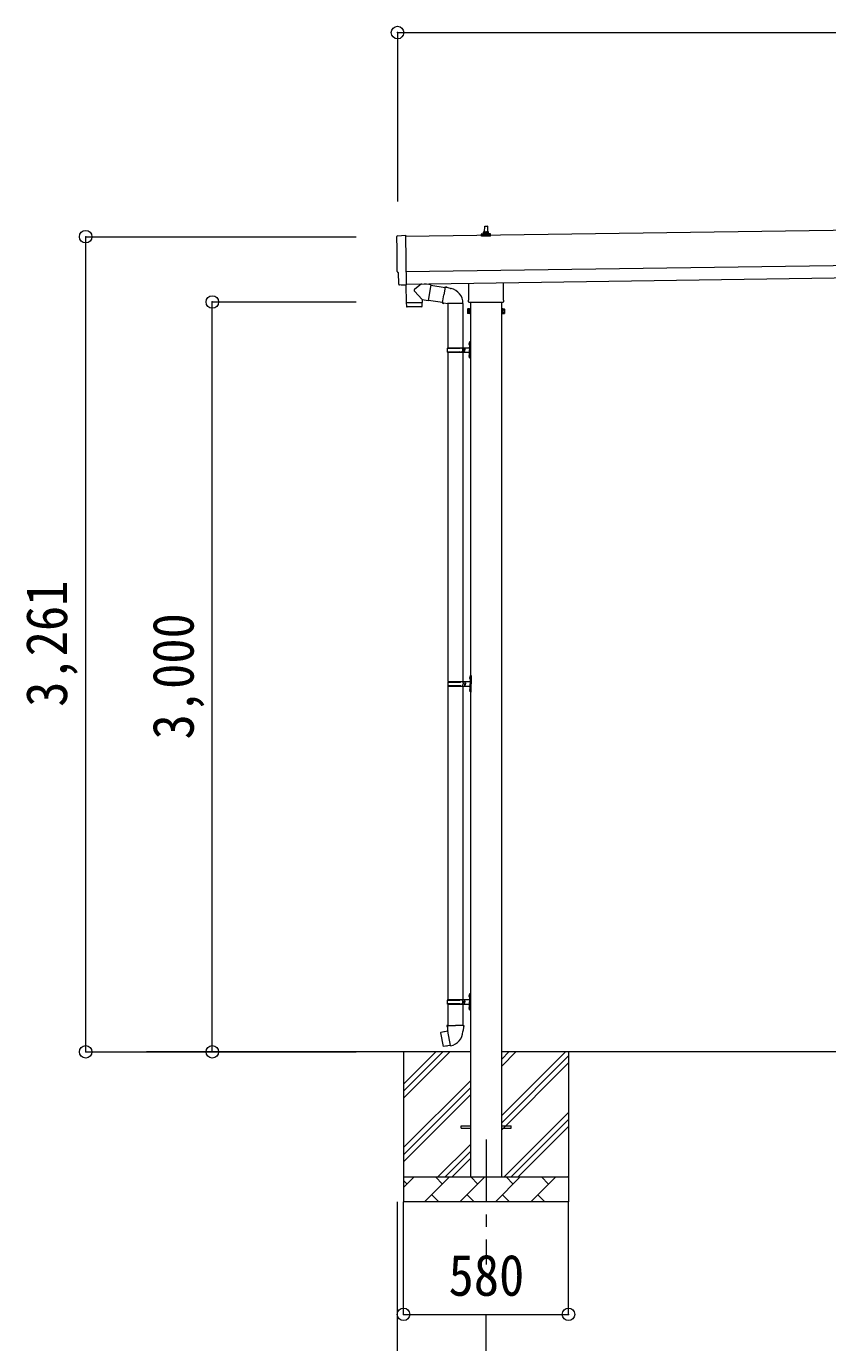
# Model space of a CAD drawing. Units: millimetres at full size, sheet at 1:50; some dimension numbers follow another scale. Extents: x -14053 to 14053, y -9700 to 9700.
# Drawn here: x -2432 to 775, y -6364 to -1098 of the extents above; entities that cross this region are included whole.
import ezdxf
from ezdxf.enums import TextEntityAlignment as Align

# ---------------------------------------------------------------- set-up
doc = ezdxf.new("R2010")
doc.units = ezdxf.units.MM
doc.header["$LTSCALE"] = 50
doc.header["$PDMODE"] = 32
doc.header["$PDSIZE"] = 50
doc.linetypes.add('CHAIN1', pattern=[8, 5, -1, 1, -1])
for name, color, linetype, lineweight in [('0-0_0', 7, 'Continuous', 9), ('0-1_Defpoints', 4, 'Continuous', 9), ('0-2_TEXT1', 7, 'Continuous', 9), ('0-6_PARTS1', 6, 'Continuous', 9)]:
    doc.layers.add(name, color=color, linetype=linetype, lineweight=lineweight)
doc.styles.add('ＭＳ ゴシック', font='')
doc.styles.get('ＭＳ ゴシック').set_extended_font_data('MS Gothic')

msp = doc.modelspace()

# ---------------------------------------------------------------- linework, layer by layer
at = {"layer": '0-0_0'}
for p, q in [((-654.63, -5200.76), (-1950.42, -5200.76)), ((-922.13, -5200.76), (-922.13, -5800.76)), ((-922.13, -5385.81), (-737.07, -5200.76)), ((-922.13, -5357.53), (-765.36, -5200.76)), ((-922.13, -5329.24), (-793.64, -5200.76)), ((2345.37, -5200.76), (-529.63, -5200.76)), ((-529.63, -5455.86), (-274.53, -5200.76)), ((-529.63, -5257.87), (-472.52, -5200.76)), ((-529.63, -5229.58), (-500.8, -5200.76)), ((-262.13, -5200.76), (-262.13, -5800.76)), ((-529.63, -5484.14), (-262.13, -5216.64)), ((-529.63, -5512.43), (-262.13, -5244.93)), ((-922.13, -5583.8), (-654.63, -5316.3)), ((-922.13, -5612.08), (-654.63, -5344.58)), ((-922.13, -5640.37), (-654.63, -5372.87)), ((-519.97, -5700.76), (-262.13, -5442.92)), ((-491.68, -5700.76), (-262.13, -5471.2)), ((-463.4, -5700.76), (-262.13, -5499.48)), ((-784.53, -5700.76), (-654.63, -5570.86)), ((-756.24, -5700.76), (-654.63, -5599.14)), ((-727.96, -5700.76), (-654.63, -5627.43)), ((-922.13, -5700.76), (-262.13, -5700.76)), ((-922.13, -5743.65), (-879.23, -5700.76)), ((-907.79, -5729.31), (-922.13, -5714.97)), ((-837.81, -5800.76), (-737.81, -5700.76)), ((-766.36, -5729.31), (-794.92, -5700.76)), ((-696.39, -5800.76), (-596.39, -5700.76)), ((-624.94, -5729.31), (-653.5, -5700.76)), ((-554.97, -5800.76), (-454.97, -5700.76)), ((-483.52, -5729.31), (-512.07, -5700.76)), ((-413.55, -5800.76), (-313.55, -5700.76)), ((-342.1, -5729.31), (-370.65, -5700.76)), ((-265.41, -5700.76), (-262.13, -5697.47)), ((-809.26, -5772.21), (-780.7, -5800.76)), ((-667.84, -5772.21), (-639.28, -5800.76)), ((-526.41, -5772.21), (-497.86, -5800.76)), ((-384.99, -5772.21), (-356.44, -5800.76)), ((-262.13, -5800.76), (-922.13, -5800.76))]:
    msp.add_line(p, q, dxfattribs=at)
at = {"layer": '0-1_Defpoints'}
for p, q in [((4450.11, -1862.31), (-914.85, -1938.95)), ((-610.38, -1937), (-610.38, -1929.28)), ((-573.88, -1937), (-610.38, -1937)), ((-609.99, -1928.5), (-574.26, -1928.5)), ((-609.61, -1928.31), (-602.89, -1926.68)), ((-602.51, -1926.5), (-581.74, -1926.5)), ((-602.13, -1925.71), (-602.13, -1921.5)), ((-601.13, -1921.5), (-583.13, -1921.5)), ((-598.13, -1921.5), (-597.4, -1897.97)), ((-596.4, -1897), (-587.85, -1897)), ((-586.85, -1897.97), (-586.13, -1921.5)), ((-582.13, -1925.71), (-582.13, -1921.5)), ((-574.64, -1928.31), (-581.36, -1926.68)), ((-573.88, -1937), (-573.88, -1929.28)), ((-912.85, -2078.94), (4452.11, -2002.3)), ((-912.13, -2128.94), (4452.82, -2052.29)), ((-931.71, -2132.98), (-938.63, -2132.72)), ((-930.31, -2132.06), (-912.08, -2132.71)), ((-912.09, -2131.7), (-912.08, -2132.7)), ((-660.43, -2190.99), (-660.43, -2125.34)), ((-523.83, -2123.39), (-523.83, -2190.99)), ((-662.13, -2199.76), (-662.13, -2194.26)), ((-524.19, -2203.26), (-660.06, -2203.26)), ((-654.63, -2203.26), (-654.63, -5700.76)), ((-529.63, -5700.76), (-529.63, -2203.26)), ((-522.13, -2194.26), (-522.13, -2199.76)), ((-666.13, -2229.26), (-665.37, -2227.94)), ((-666.13, -2229.26), (-666.13, -2246.26)), ((-666.13, -2246.26), (-665.37, -2247.57)), ((-659.13, -2232.85), (-665.37, -2232.85)), ((-659.13, -2242.67), (-665.37, -2242.67)), ((-659.13, -2247.57), (-665.37, -2247.57)), ((-656.63, -2246.96), (-659.13, -2246.96)), ((-527.63, -2246.96), (-525.13, -2246.96)), ((-525.13, -2232.85), (-518.88, -2232.85)), ((-525.13, -2242.67), (-518.88, -2242.67)), ((-525.13, -2247.57), (-518.88, -2247.57)), ((-518.13, -2229.26), (-518.88, -2227.94)), ((-518.13, -2246.26), (-518.88, -2247.57)), ((-518.13, -2229.26), (-518.13, -2246.26)), ((-692.13, -5496.26), (-654.63, -5496.26)), ((-692.13, -5505.26), (-692.13, -5496.26)), ((-692.13, -5505.26), (-654.63, -5505.26)), ((-529.63, -5496.26), (-492.13, -5496.26)), ((-529.63, -5505.26), (-492.13, -5505.26)), ((-492.13, -5505.26), (-492.13, -5496.26))]:
    msp.add_line(p, q, dxfattribs=at)
at = {"layer": '0-1_Defpoints', "color": 7, "linetype": 'CHAIN1'}
msp.add_line((-592.13, -5550.76), (-592.13, -6050.76), dxfattribs=at)
at = {"layer": '0-1_Defpoints'}
for points in [[(-946.46, -1935.97), (-914.92, -1933.87), (-912.09, -2131.7)], [(-941.51, -2129.77), (-942.19, -2082.75), (-942.79, -2082.75)], [(-659.13, -2247.57), (-659.13, -2227.94), (-665.37, -2227.94)], [(-659.13, -2246.96), (-659.13, -2228.56), (-656.63, -2228.56)], [(-525.13, -2246.96), (-525.13, -2228.56), (-527.63, -2228.56)], [(-525.13, -2247.57), (-525.13, -2227.94), (-518.88, -2227.94)]]:
    msp.add_lwpolyline(points, dxfattribs=at)
for points in [[(-656.63, -2248.26), (-656.63, -2227.26), (-654.63, -2227.26), (-654.63, -2248.26)], [(-527.63, -2248.26), (-527.63, -2227.26), (-529.63, -2227.26), (-529.63, -2248.26)]]:
    msp.add_lwpolyline(points, close=True, dxfattribs=at)
for centre, radius, start, end in [((-609.38, -1929.28), 1, 103.62699, 180), ((-603.13, -1925.71), 1, 283.62699, 0), ((-598.04, -1922.13), 4.13, 90, 171.17633), ((-601.13, -1922.5), 1, 90, 180), ((-596.4, -1898), 1, 90, 178.60509), ((-588.79, -1921.5), 4.83, 133.60282, 180), ((-595.46, -1921.5), 4.83, 0, 46.39718), ((-587.85, -1898), 1, 1.39491, 90), ((-586.21, -1922.13), 4.13, 8.82367, 90), ((-583.13, -1922.5), 1, 0, 90), ((-581.13, -1925.71), 1, 180, 256.37301), ((-574.88, -1929.28), 1, 0, 76.37301), ((-658.13, -2194.26), 4, 125.09963, 180), ((-658.13, -2199.76), 4, 180, 194.47751), ((-658.13, -2199.76), 4, 194.47751, 241.04498), ((-526.13, -2199.76), 4, 298.95502, 345.52249), ((-526.13, -2194.26), 4, 0, 54.90037), ((-526.13, -2199.76), 4, 345.52249, 0), ((-661.78, -2230.4), 4.34, 145.61575, 214.38425), ((-649.88, -2237.76), 16.24, 162.41205, 197.58795), ((-661.78, -2245.12), 4.34, 145.61575, 214.38425), ((-534.37, -2237.76), 16.24, 342.41205, 17.58795), ((-522.47, -2230.4), 4.34, 325.61575, 34.38425), ((-522.47, -2245.12), 4.34, 325.61575, 34.38425)]:
    msp.add_arc(centre, radius, start, end, dxfattribs=at)
for centre, major_axis, ratio, start_param, end_param in [((-946.26, -1938.96), (-3, -0.04), 0.99863, 4.7647489, 6.2979817), ((-5710.63, -2077.46), (4762.89, 68.04), 0.99863, 6.2686928, 6.2979817), ((-942.85, -2078.35), (-4.41, -0.06), 0.99863, 6.2686928, 7.8539816), ((-938.51, -2129.72), (-2.15, -2.1), 0.9974, 5.5252311, 7.0411395), ((-931.67, -2131.98), (-0.717, -0.7), 0.9974, 0.7579542, 1.5707963)]:
    msp.add_ellipse(centre, major_axis=major_axis, ratio=ratio, start_param=start_param, end_param=end_param, dxfattribs=at)
at = {"layer": '0-2_TEXT1'}
for p, q in [((-930.97, -2132.7), (-930.31, -2132.06)), ((-847.64, -2191), (-878.51, -2157.9)), ((-850.69, -2128.06), (-878.33, -2150.57)), ((-813.06, -2132.07), (-838.9, -2127.89)), ((-813.06, -2132.07), (-823.23, -2194.95)), ((-813.36, -2133.89), (-756, -2143.03)), ((-755.67, -2141.21), (-761.21, -2172.57)), ((-755.67, -2141.21), (-754.53, -2139.23)), ((-754.53, -2139.23), (-750.97, -2139.85)), ((-750.97, -2139.85), (-750.55, -2142.2)), ((-736.04, -2145.02), (-734.35, -2146.65)), ((-734.35, -2146.65), (-732.24, -2147.1)), ((-911.45, -2204.93), (-911.03, -2217.98)), ((-906.96, -2203.87), (-906.93, -2204.87)), ((-851.97, -2203.08), (-851.97, -2204.08)), ((-847.64, -2191), (-823.23, -2194.95)), ((-847.64, -2191), (-847.47, -2203.02)), ((-822.93, -2193.12), (-766.42, -2202.12)), ((-766.74, -2203.94), (-761.21, -2172.57)), ((-766.74, -2203.94), (-766.34, -2206.19)), ((-766.74, -2203.94), (-761.58, -2204.76)), ((-766.34, -2206.19), (-762.78, -2206.82)), ((-762.78, -2206.82), (-761.58, -2204.76)), ((-761.58, -2204.76), (-746.98, -2207.07)), ((-746.98, -2207.07), (-744.78, -2206.09)), ((-684.48, -2206.48), (-745.66, -2206.48)), ((-744.63, -2206.48), (-744.63, -2383.77)), ((-684.63, -2206.48), (-684.63, -2535.24)), ((-850.45, -2220.06), (-907.99, -2220.89)), ((-660.93, -2366.62), (-658.88, -2367.62)), ((-659.66, -2364.62), (-659.03, -2364.62)), ((-659.66, -2364.62), (-659.66, -2372.92)), ((-659.03, -2364.62), (-659.03, -2372.92)), ((-659.03, -2364.62), (-658.63, -2365.02)), ((-658.88, -2367.62), (-658.27, -2368.77)), ((-658.63, -2360.77), (-655.63, -2359.27)), ((-658.63, -2360.77), (-658.63, -2392.77)), ((-658.63, -2365.02), (-658.63, -2372.52)), ((-655.63, -2359.27), (-655.63, -2392.77)), ((-655.63, -2359.27), (-654.63, -2359.27)), ((-654.63, -2359.27), (-654.63, -2392.77)), ((-747.63, -2385.77), (-697.29, -2385.77)), ((-747.63, -2399.77), (-697.29, -2399.77)), ((-746.63, -2383.77), (-660.63, -2383.77)), ((-746.63, -2383.77), (-746.63, -2385.77)), ((-746.63, -2401.77), (-746.63, -2399.77)), ((-746.63, -2401.77), (-660.63, -2401.77)), ((-744.63, -2401.77), (-744.63, -3719.26)), ((-687.63, -2383.77), (-687.63, -2388.27)), ((-687.63, -2388.27), (-685.63, -2388.27)), ((-687.63, -2401.77), (-687.63, -2397.27)), ((-687.63, -2397.27), (-685.63, -2397.27)), ((-685.63, -2388.27), (-685.63, -2392.77)), ((-685.63, -2397.27), (-685.63, -2392.77)), ((-684.63, -2401.77), (-684.63, -3719.26)), ((-679.63, -2383.77), (-679.63, -2392.77)), ((-679.63, -2388.27), (-676.63, -2388.27)), ((-679.63, -2401.77), (-679.63, -2392.77)), ((-679.63, -2397.27), (-676.63, -2397.27)), ((-676.63, -2388.27), (-676.63, -2392.77)), ((-676.63, -2397.27), (-676.63, -2392.77)), ((-660.93, -2414.62), (-658.88, -2415.62)), ((-659.66, -2372.92), (-659.03, -2372.92)), ((-659.66, -2412.62), (-659.03, -2412.62)), ((-659.66, -2412.62), (-659.66, -2420.92)), ((-659.66, -2420.92), (-659.03, -2420.92)), ((-659.03, -2372.92), (-658.63, -2372.52)), ((-659.03, -2412.62), (-659.03, -2420.92)), ((-659.03, -2412.62), (-658.63, -2413.02)), ((-659.03, -2420.92), (-658.63, -2420.52)), ((-658.88, -2415.62), (-658.27, -2416.77)), ((-658.63, -2424.77), (-658.63, -2392.77)), ((-658.63, -2413.02), (-658.63, -2420.52)), ((-655.63, -2426.27), (-655.63, -2392.77)), ((-654.63, -2426.27), (-654.63, -2392.77)), ((-658.63, -2424.77), (-655.63, -2426.27)), ((-655.63, -2426.27), (-654.63, -2426.27)), ((-745.13, -3721.26), (-694.79, -3721.26)), ((-745.13, -3735.26), (-694.79, -3735.26)), ((-744.63, -3737.25), (-744.63, -4991.76)), ((-744.13, -3719.26), (-658.13, -3719.26)), ((-744.13, -3719.26), (-744.13, -3721.26)), ((-744.13, -3737.26), (-744.13, -3735.26)), ((-744.13, -3737.26), (-658.13, -3737.26)), ((-685.13, -3719.26), (-685.13, -3723.76)), ((-685.13, -3723.76), (-683.13, -3723.76)), ((-685.13, -3737.26), (-685.13, -3732.76)), ((-685.13, -3732.76), (-683.13, -3732.76)), ((-684.63, -3737.25), (-684.63, -4991.76)), ((-683.13, -3723.76), (-683.13, -3728.26)), ((-683.13, -3732.76), (-683.13, -3728.26)), ((-677.13, -3719.26), (-677.13, -3728.26)), ((-677.13, -3723.76), (-674.13, -3723.76)), ((-677.13, -3737.26), (-677.13, -3728.26)), ((-677.13, -3732.76), (-674.13, -3732.76)), ((-674.13, -3723.76), (-674.13, -3728.26)), ((-674.13, -3732.76), (-674.13, -3728.26)), ((-658.43, -3702.11), (-656.38, -3703.11)), ((-657.16, -3700.11), (-656.53, -3700.11)), ((-657.16, -3700.11), (-657.16, -3708.41)), ((-657.16, -3708.41), (-656.53, -3708.41)), ((-656.53, -3700.11), (-656.53, -3708.41)), ((-656.53, -3700.11), (-656.13, -3700.51)), ((-656.53, -3708.41), (-656.13, -3708.01)), ((-656.38, -3703.11), (-655.77, -3704.26)), ((-656.13, -3696.26), (-653.13, -3694.76)), ((-656.13, -3696.26), (-656.13, -3728.26)), ((-656.13, -3700.51), (-656.13, -3708.01)), ((-656.13, -3760.26), (-656.13, -3728.26)), ((-653.13, -3694.76), (-653.13, -3728.26)), ((-653.13, -3694.76), (-652.13, -3694.76)), ((-653.13, -3761.76), (-653.13, -3728.26)), ((-652.13, -3694.76), (-652.13, -3728.26)), ((-652.13, -3761.76), (-652.13, -3728.26)), ((-658.43, -3750.11), (-656.38, -3751.11)), ((-657.16, -3748.11), (-656.53, -3748.11)), ((-657.16, -3748.11), (-657.16, -3756.41)), ((-657.16, -3756.41), (-656.53, -3756.41)), ((-656.53, -3748.11), (-656.53, -3756.41)), ((-656.53, -3748.11), (-656.13, -3748.51)), ((-656.53, -3756.41), (-656.13, -3756.01)), ((-656.38, -3751.11), (-655.77, -3752.26)), ((-656.13, -3748.51), (-656.13, -3756.01)), ((-656.13, -3760.26), (-653.13, -3761.76)), ((-653.13, -3761.76), (-652.13, -3761.76)), ((-747.63, -4993.76), (-697.29, -4993.76)), ((-746.63, -4991.76), (-660.63, -4991.76)), ((-746.63, -4991.76), (-746.63, -4993.76)), ((-687.63, -4991.76), (-687.63, -4996.26)), ((-687.63, -4996.26), (-685.63, -4996.26)), ((-685.63, -4996.26), (-685.63, -5000.76)), ((-685.63, -5005.26), (-685.63, -5000.76)), ((-679.63, -4991.76), (-679.63, -5000.76)), ((-679.63, -4996.26), (-676.63, -4996.26)), ((-679.63, -5009.76), (-679.63, -5000.76)), ((-676.63, -4996.26), (-676.63, -5000.76)), ((-676.63, -5005.26), (-676.63, -5000.76)), ((-660.93, -4974.61), (-658.88, -4975.61)), ((-659.66, -4972.61), (-659.03, -4972.61)), ((-659.66, -4972.61), (-659.66, -4980.91)), ((-659.66, -4980.91), (-659.03, -4980.91)), ((-659.03, -4972.61), (-659.03, -4980.91)), ((-659.03, -4972.61), (-658.63, -4973.01)), ((-659.03, -4980.91), (-658.63, -4980.51)), ((-658.88, -4975.61), (-658.27, -4976.76)), ((-658.63, -4968.76), (-655.63, -4967.26)), ((-658.63, -4968.76), (-658.63, -5000.76)), ((-658.63, -4973.01), (-658.63, -4980.51)), ((-658.63, -5032.76), (-658.63, -5000.76)), ((-655.63, -4967.26), (-655.63, -5000.76)), ((-655.63, -4967.26), (-654.63, -4967.26)), ((-655.63, -5034.26), (-655.63, -5000.76)), ((-654.63, -4967.26), (-654.63, -5000.76)), ((-654.63, -5034.26), (-654.63, -5000.76)), ((-747.63, -5007.76), (-697.29, -5007.76)), ((-746.63, -5009.76), (-746.63, -5007.76)), ((-746.63, -5009.76), (-660.63, -5009.76)), ((-744.63, -5009.76), (-744.63, -5094.69)), ((-687.63, -5009.76), (-687.63, -5005.26)), ((-687.63, -5005.26), (-685.63, -5005.26)), ((-684.63, -5009.76), (-684.63, -5094.69)), ((-679.63, -5005.26), (-676.63, -5005.26)), ((-660.93, -5022.61), (-658.88, -5023.61)), ((-659.66, -5020.61), (-659.03, -5020.61)), ((-659.66, -5020.61), (-659.66, -5028.91)), ((-659.66, -5028.91), (-659.03, -5028.91)), ((-659.03, -5020.61), (-659.03, -5028.91)), ((-659.03, -5020.61), (-658.63, -5021.01)), ((-659.03, -5028.91), (-658.63, -5028.51)), ((-658.88, -5023.61), (-658.27, -5024.76)), ((-658.63, -5021.01), (-658.63, -5028.51)), ((-658.63, -5032.76), (-655.63, -5034.26)), ((-655.63, -5034.26), (-654.63, -5034.26)), ((-746.48, -5094.69), (-748.63, -5095.47)), ((-748.63, -5095.47), (-748.63, -5099.09)), ((-748.63, -5099.09), (-746.38, -5099.9)), ((-746.48, -5094.69), (-714.63, -5094.69)), ((-746.48, -5094.69), (-746.38, -5099.9)), ((-746.38, -5099.9), (-746.13, -5114.69)), ((-682.78, -5094.69), (-714.63, -5094.69)), ((-680.63, -5099.09), (-682.87, -5099.9)), ((-682.78, -5094.69), (-680.63, -5095.47)), ((-680.63, -5095.47), (-680.63, -5099.09)), ((-773.08, -5123.14), (-773.89, -5124.31)), ((-773.89, -5124.31), (-764.27, -5178.87)), ((-745.22, -5117.89), (-773.08, -5123.14)), ((-760.34, -5120.53), (-760.55, -5120.78)), ((-746.13, -5114.69), (-744.78, -5116.69)), ((-734.86, -5175.18), (-745, -5117.71)), ((-744.97, -5116.89), (-744.97, -5117.59)), ((-744.78, -5116.69), (-744.81, -5116.69)), ((-684.44, -5116.63), (-684.51, -5118.79)), ((-683.12, -5114.69), (-684.44, -5116.63)), ((-750.25, -5177.78), (-750.53, -5177.62)), ((-734.56, -5175.95), (-734.8, -5175.28))]:
    msp.add_line(p, q, dxfattribs=at)
for points in [[(-912.48, -2132.69), (-911.46, -2203.93), (-847.47, -2203.02)], [(-755.67, -2141.21), (-750.55, -2142.2), (-736.04, -2145.02)], [(-847.49, -2217.07), (-847.45, -2204.02), (-911.45, -2204.93)], [(-660.93, -2370.91), (-658.88, -2369.92), (-658.27, -2368.77)], [(-660.93, -2418.91), (-658.88, -2417.92), (-658.27, -2416.77)], [(-658.43, -3706.41), (-656.38, -3705.41), (-655.77, -3704.26)], [(-658.43, -3754.41), (-656.38, -3753.41), (-655.77, -3752.26)], [(-660.93, -4978.91), (-658.88, -4977.91), (-658.27, -4976.76)], [(-660.93, -5026.91), (-658.88, -5025.91), (-658.27, -5024.76)], [(-682.78, -5094.69), (-682.87, -5099.9), (-683.12, -5114.69)], [(-758.1, -5120.31), (-758.38, -5120.16), (-760.34, -5120.53)], [(-735.13, -5175.09), (-763.11, -5179.69), (-764.27, -5178.87)], [(-748.06, -5177.22), (-748.28, -5177.45), (-750.25, -5177.78)]]:
    msp.add_lwpolyline(points, dxfattribs=at)
for centre, radius, start, end in [((-875.02, -2154.31), 5, 131.47396, 225.79244), ((-744.78, -2206.09), 60.3, 359.62495, 78), ((-908.03, -2217.89), 3, 181.81845, 270.86677), ((-850.49, -2217.06), 3, 270.81845, 359.81845), ((-655.33, -2368.77), 6, 136.21765, 223.78235), ((-698.88, -2392.77), 49.25, 171.82876, 180.00002), ((-698.88, -2392.77), 49.25, 180.00002, 188.17127), ((-697.29, -2383.77), 2, 270, 359.99998), ((-697.29, -2401.77), 2, 0.00005, 90.00004), ((-655.33, -2416.77), 6, 136.21765, 223.78235), ((-660.63, -2381.77), 2, 270, 359.99998), ((-660.63, -2403.77), 2, 0.00005, 90.00004), ((-696.38, -3728.26), 49.25, 171.82876, 180.00002), ((-696.38, -3728.26), 49.25, 180.00002, 188.17127), ((-694.79, -3719.26), 2, 270, 359.99998), ((-694.79, -3737.26), 2, 0.00005, 90.00004), ((-652.83, -3704.26), 6, 136.21765, 223.78235), ((-658.13, -3717.26), 2, 270, 359.99998), ((-658.13, -3739.26), 2, 0.00005, 90.00004), ((-652.83, -3752.26), 6, 136.21765, 223.78235), ((-698.88, -5000.76), 49.25, 171.82876, 180.00002), ((-698.88, -5000.76), 49.25, 180.00002, 188.17127), ((-697.29, -4991.76), 2, 270, 359.99998), ((-655.33, -4976.76), 6, 136.21765, 223.78235), ((-660.63, -4989.76), 2, 270, 359.99998), ((-697.29, -5009.76), 2, 0.00005, 90.00004), ((-655.33, -5024.76), 6, 136.21765, 223.78235), ((-660.63, -5011.76), 2, 0.00005, 90.00004), ((-745.27, -5117.59), 0.3, 280.66842, 0), ((-744.77, -5116.89), 0.2, 100, 180), ((-744.78, -5116.69), 60.3, 279.96938, 358), ((-735.08, -5175.39), 0.3, 20, 99.33158), ((-734.37, -5175.88), 0.2, 200, 279.96938)]:
    msp.add_arc(centre, radius, start, end, dxfattribs=at)
at = {"layer": '0-6_PARTS1'}
for p, q in [((-946.13, -1123.15), (-946.13, -1799.27)), ((-946.13, -1123.15), (5763.87, -1123.15)), ((-2193.84, -1939.75), (-1111.22, -1939.75)), ((-2193.84, -5200.76), (-2193.84, -1939.75)), ((-1687.41, -2200.76), (-1111.22, -2200.76)), ((-1687.41, -5200.76), (-1687.41, -2200.76)), ((-2193.84, -5200.76), (-1111.22, -5200.76)), ((-1687.41, -5200.76), (-1111.22, -5200.76)), ((-946.13, -6992.41), (-946.13, -5800.76)), ((-922.13, -6250.82), (-922.13, -5800.76)), ((-262.13, -6250.82), (-262.13, -5800.76)), ((-922.13, -6250.82), (-262.13, -6250.82)), ((-592.13, -6992.41), (-592.13, -6250.82))]:
    msp.add_line(p, q, dxfattribs=at)
for p in [(-946.13, -1123.15), (-2193.84, -1939.75), (-1687.41, -2200.76), (-2193.84, -5200.76), (-1687.41, -5200.76), (-922.13, -6250.82), (-262.13, -6250.82)]:
    msp.add_point(p, dxfattribs=at)

# ---------------------------------------------------------------- texts
at = {"layer": '0-6_PARTS1', "color": 7, "style": 'ＭＳ ゴシック', "width": 0.9}
for s, p in [('3,261', (-2218.84, -3820.26)), ('3,000', (-1712.41, -3950.76))]:
    msp.add_text(s, height=165, rotation=90, dxfattribs=at).set_placement(p, align=Align.BOTTOM_LEFT)
msp.add_text('580', height=165, dxfattribs=at).set_placement((-742.13, -6225.82), align=Align.BOTTOM_LEFT)

doc.saveas('drawing.dxf')
